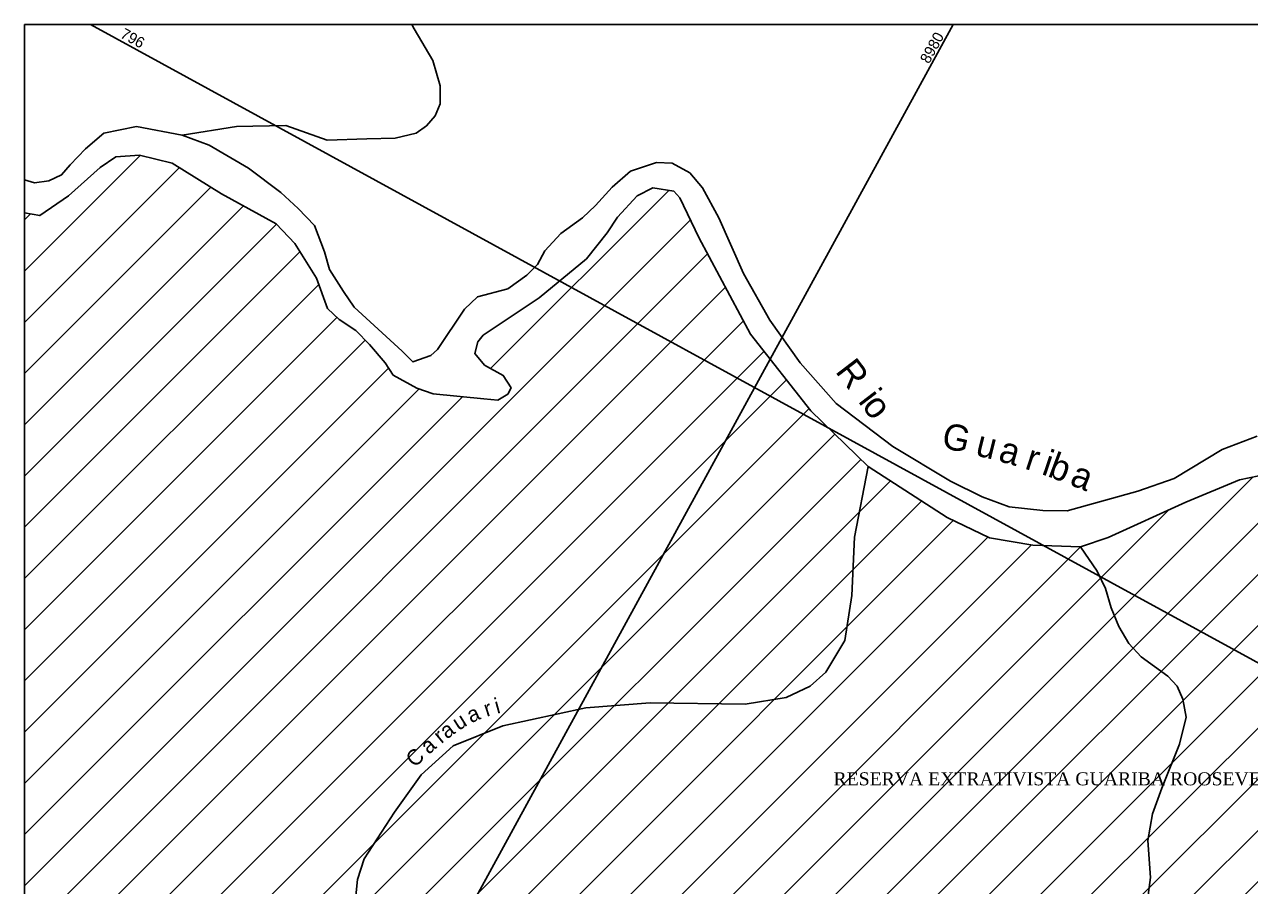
# Model space of a CAD drawing. Extents: x 1140139 to 1163904, y 18967063 to 18979615.
# Drawn here: x 1149941 to 1154172, y 18976631 to 18979606 of the extents above; entities that cross this region are included whole.
import ezdxf
from ezdxf.enums import TextEntityAlignment as Align

# ---------------------------------------------------------------- set-up
doc = ezdxf.new("R2010")
doc.units = 0
doc.header["$MEASUREMENT"] = 0
doc.layers.get('0').update_dxf_attribs({"linetype": 'CONTINUOUS'})
for name, color, linetype in [('LEVEL_1', 19, 'CONTINUOUS'), ('LEVEL_13', 19, 'CONTINUOUS'), ('LEVEL_8', 19, 'CONTINUOUS'), ('PENA01', 2, 'CONTINUOUS'), ('TEXT', 7, 'CONTINUOUS')]:
    doc.layers.add(name, color=color, linetype=linetype)
doc.styles.add('RUASEQUADRAS', font='dutch.ttf')
doc.styles.add('STYLE-CHAR_FAST_FONT_I_0', font='CHAR_FAST_FONT.shx', dxfattribs={"oblique": 15})
doc.styles.add('STYLE-LOW_RES_FILLED', font='LOW_RES_FILLED.shx')

msp = doc.modelspace()

# ---------------------------------------------------------------- hatches: boundary and pattern name
h = msp.add_hatch()
h.set_pattern_fill('ANSI31', color=3, scale=1000, style=0)
h.paths.add_polyline_path([(1156687.664, 18977119.011), (1156422.982, 18977095.83), (1156480.242, 18977034.026), (1156511.575, 18976988.911), (1156516.996, 18976896.4), (1156540.461, 18976816.41), (1156594.107, 18976719.919), (1156677.576, 18976657.49), (1156774.734, 18976548.401), (1156789.323, 18976525.708), (1157448.958, 18976521.486), (1157448.958, 18977413.726), (1156930.436, 18977204.542)])
h.paths.add_polyline_path([(1156540.461, 18976816.41), (1156516.996, 18976896.4), (1156511.575, 18976988.911), (1156480.242, 18977034.026), (1156422.982, 18977095.83), (1156341.064, 18977111.457), (1156023.477, 18976530.61), (1156789.323, 18976525.708), (1156774.734, 18976548.401), (1156677.576, 18976657.49), (1156594.107, 18976719.919)])
h.paths.add_polyline_path([(1156022.341, 18977202.953), (1155962.383, 18977246.93), (1155831.936, 18977407.801), (1155800.195, 18977333.864), (1155748.013, 18977289.638), (1155687.209, 18977250.127), (1155586.803, 18977209.883), (1155428.748, 18977156.385), (1155389.9, 18977116.062), (1155359.675, 18977071.024), (1155318.071, 18977015.419), (1155277.669, 18976992.737), (1155192.552, 18976949.728), (1155117.827, 18976900.42), (1155791.469, 18976532.095), (1156023.477, 18976530.61), (1156341.064, 18977111.457), (1156265.774, 18977125.819), (1156082.699, 18977169.952)])
h.paths.add_polyline_path([(1155117.827, 18976900.42), (1155192.552, 18976949.728), (1155277.669, 18976992.737), (1155318.071, 18977015.419), (1155359.675, 18977071.024), (1155389.9, 18977116.062), (1155428.748, 18977156.385), (1155586.803, 18977209.883), (1155687.209, 18977250.127), (1155748.013, 18977289.638), (1155800.195, 18977333.864), (1155831.936, 18977407.801), (1155805.36, 18977523.072), (1155808.963, 18977621.842), (1155789.054, 18977739.064), (1155764.387, 18977786.131), (1155724.031, 18977824.987), (1155647.582, 18977838.803), (1155553.489, 18977851.073), (1155476.295, 18977866.154), (1155400.647, 18977901.918), (1155335.224, 18977976.866), (1155241.268, 18978173.751), (1155180.155, 18978246.343), (1155132.731, 18978272.272), (1155080.196, 18978278.611), (1154988.411, 18978233.652), (1154807.6, 18978159.017), (1154739.373, 18978157.144), (1154564.52, 18978185.588), (1154481.405, 18978197.453), (1154412.779, 18978184.605), (1154376.287, 18978148.591), (1154344.107, 18978110.219), (1154267.612, 18978062.498), (1154134.671, 18978034.445), (1153949.029, 18977957.011), (1153680.744, 18977835.06), (1153585.049, 18977803.432), (1153457.661, 18977808.143)])
h.paths.add_polyline_path([(1153457.661, 18977808.143), (1153420.374, 18977809.522), (1153271.788, 18977834.796), (1153124.805, 18977903.969), (1152852.039, 18978081.09), (1152715.171, 18978214.111), (1151788.008, 18978721.053), (1151717.548, 18978662.933), (1151523.756, 18978533.831), (1151505.31, 18978510.337), (1151495.086, 18978471.154), (1151528.776, 18978430.347), (1151593.445, 18978394.988), (1151620.468, 18978352.229), (1151608.689, 18978330.686), (1151574.953, 18978309.955), (1151526.728, 18978313.937), (1151351.475, 18978331.406), (1151295.027, 18978351.075), (1151213.113, 18978395.863), (1151186.09, 18978438.622), (1151131.245, 18978502.19), (1151084.621, 18978550.069), (1151026.619, 18978587.379), (1150986.262, 18978626.234), (1150948.308, 18978730.937), (1150873.507, 18978850.189), (1150810.038, 18978918.472), (1150620.342, 18979022.191), (1150451.045, 18979127.339), (1150337.751, 18979155.705), (1150256.191, 18979149.929), (1150202.053, 18979112.37), (1150092.979, 18979015.301), (1149993.727, 18978946.442), (1149941.053, 18978955.962), (1149941.053, 18976569.542), (1154946.488, 18976537.504), (1154955.463, 18976598.047), (1154993.602, 18976739.497), (1155057.208, 18976855.83), (1155113.702, 18976897.698), (1155117.827, 18976900.42)])
h.paths.add_polyline_path([(1155720.424, 18976532.55), (1155671.252, 18976581.803), (1155636.028, 18976617.085), (1155117.827, 18976900.42), (1155113.702, 18976897.698), (1155057.208, 18976855.83), (1154993.602, 18976739.497), (1154955.463, 18976598.047), (1154946.488, 18976537.504)])
h.paths.add_polyline_path([(1152268.205, 18978871.148), (1152202.827, 18979007.635), (1152181.671, 18979030.396), (1152109.534, 18979041.855), (1152055.797, 18979015.269), (1151987.125, 18978940.884), (1151952.188, 18978887.229), (1151880.76, 18978797.56), (1151788.008, 18978721.053), (1152715.171, 18978214.111), (1152654.566, 18978273.012), (1152446.562, 18978537.852)], flags=17)
h.paths.add_polyline_path([(1152721.502, 18976970.108), (1154341.393, 18976970.108), (1154341.393, 18977039.715), (1152721.502, 18977039.715)], flags=24)

# ---------------------------------------------------------------- linework, layer by layer
at = {"layer": 'LEVEL_1', "color": 5, "linetype": 'Continuous'}
for points in [[(1151278.016, 18979606.103), (1151285.276, 18979590.762), (1151350.018, 18979482.023), (1151375.645, 18979394.671), (1151375.601, 18979332.639), (1151358.574, 18979291.174), (1151328.51, 18979256.838), (1151292.129, 18979231.598), (1151220.575, 18979214.306), (1151122.945, 18979211.271), (1150985.395, 18979207.498), (1150843.14, 18979257.07), (1150672.389, 18979254.525), (1150485.28, 18979223.71)], [(1154195.002, 18978184.764), (1154074.594, 18978138.665), (1153908.272, 18978039.318), (1153783.553, 18977995.577), (1153539.226, 18977927.686), (1153455.711, 18977928.577), (1153339.661, 18977941.658), (1153246.368, 18977975.879), (1153136.23, 18978030.501), (1152938.311, 18978149.91), (1152742.201, 18978297.552), (1152617.62, 18978438.425), (1152513.04, 18978585.152), (1152422.196, 18978746.757), (1152336.863, 18978938.927), (1152281.262, 18979042.084), (1152236.995, 18979094.271), (1152176.637, 18979127.273), (1152121.744, 18979129.303), (1152032.717, 18979099.627), (1151969.156, 18979044.833), (1151911.862, 18978981.016), (1151866.348, 18978938.742), (1151791.809, 18978884.354), (1151736.871, 18978824.846), (1151710.957, 18978777.451), (1151674.466, 18978741.437), (1151608.95, 18978693.308), (1151504.632, 18978666.395), (1151459.118, 18978624.122), (1151366.087, 18978484.701), (1151343.329, 18978463.564), (1151280.97, 18978441.694), (1151244.925, 18978478.192), (1151079.252, 18978630.306), (1151041.651, 18978684.445), (1150993.873, 18978760.938), (1150976.273, 18978820.931), (1150942.229, 18978912.302), (1150885.028, 18978971.561), (1150825.471, 18979026.512), (1150714.178, 18979109.749), (1150578.573, 18979189.49), (1150485.28, 18979223.71), (1150328.072, 18979253.699), (1150215.132, 18979231.501), (1150151.571, 18979176.707), (1150098.99, 18979121.507), (1150069.165, 18979087.444), (1150024.451, 18979067.119), (1149975.826, 18979060.125), (1149941.053, 18979070.064)], [(1154267.612, 18978062.498), (1154134.671, 18978034.445), (1153949.029, 18977957.011), (1153680.744, 18977835.06), (1153585.049, 18977803.432), (1153420.374, 18977809.522), (1153271.788, 18977834.796), (1153124.805, 18977903.969), (1152852.039, 18978081.09), (1152654.566, 18978273.012), (1152446.562, 18978537.852), (1152268.205, 18978871.148), (1152202.827, 18979007.635), (1152181.671, 18979030.396), (1152109.534, 18979041.855), (1152055.797, 18979015.269), (1151987.125, 18978940.884), (1151952.188, 18978887.229), (1151880.76, 18978797.56), (1151717.548, 18978662.933), (1151523.756, 18978533.831), (1151505.31, 18978510.337), (1151495.086, 18978471.154), (1151528.776, 18978430.347), (1151593.445, 18978394.988), (1151620.468, 18978352.229), (1151608.689, 18978330.686), (1151574.953, 18978309.955), (1151526.728, 18978313.937), (1151351.475, 18978331.406), (1151295.027, 18978351.075), (1151213.113, 18978395.863), (1151186.09, 18978438.622), (1151131.245, 18978502.19), (1151084.621, 18978550.069), (1151026.619, 18978587.379), (1150986.262, 18978626.234), (1150948.308, 18978730.937), (1150873.507, 18978850.189), (1150810.038, 18978918.472), (1150620.342, 18979022.191), (1150451.045, 18979127.339), (1150337.751, 18979155.705), (1150256.191, 18979149.929), (1150202.053, 18979112.37), (1150092.979, 18979015.301), (1149993.727, 18978946.442), (1149941.053, 18978955.962)], [(1151080.343, 18976553.969), (1151090.613, 18976654.69), (1151113.016, 18976726.391), (1151217.826, 18976887.354), (1151310.456, 18977015.801), (1151420.333, 18977116.862), (1151592.122, 18977185.237), (1151878.006, 18977247.195), (1152100.73, 18977265.334), (1152428.125, 18977259.822), (1152569.689, 18977283.159), (1152652.45, 18977321.858), (1152706.988, 18977370.393), (1152772.55, 18977480.059), (1152795.799, 18977635.247), (1152805.361, 18977837.096), (1152852.039, 18978081.09)], [(1153455.207, 18975706.642), (1153565.529, 18975898.172), (1153624.023, 18975994.912), (1153640.16, 18976075.636), (1153679.9, 18976260.984), (1153723.505, 18976371.462), (1153789.868, 18976503.078), (1153816.982, 18976583.395), (1153826.451, 18976662.168), (1153817.921, 18976789.959), (1153834.458, 18976881.657), (1153866.284, 18976970.592), (1153926.781, 18977122.206), (1153949.984, 18977215.855), (1153939.052, 18977277.799), (1153918.697, 18977322.509), (1153886.963, 18977356.65), (1153794.87, 18977423.792), (1153752.558, 18977469.315), (1153717.313, 18977527.762), (1153691.091, 18977592.469), (1153671.536, 18977659.128), (1153642.958, 18977719.527), (1153585.049, 18977803.432)]]:
    msp.add_lwpolyline(points, dxfattribs=at)
at = {"layer": 'LEVEL_13', "color": 19, "linetype": 'Continuous'}
for p, q in [((1150053.572, 18973949.91), (1153146.187, 18979606.103)), ((1150169.307, 18979606.103), (1157448.958, 18975625.836))]:
    msp.add_line(p, q, dxfattribs=at)
at = {"layer": 'PENA01'}
msp.add_lwpolyline([(1149941.053, 18973949.91), (1149941.053, 18979606.103), (1157448.958, 18979606.103), (1157448.958, 18973949.91)], close=True, dxfattribs=at)

# ---------------------------------------------------------------- texts
at = {"linetype": 'Continuous', "style": 'STYLE-LOW_RES_FILLED'}
for s, rotation, p in [('796', 331.331654, (1150263.318, 18979552.859)), ('8980', 61.331654, (1153072.254, 18979462.783))]:
    msp.add_text(s, height=37.5, rotation=rotation, dxfattribs=at).set_placement(p, align=Align.BOTTOM_LEFT)
at = {"layer": 'LEVEL_8', "color": 19, "linetype": 'Continuous', "style": 'STYLE-CHAR_FAST_FONT_I_0'}
for s, height, rotation, p in [('R', 90, 307.43858, (1152741.801, 18978357.456)), ('i', 90, 307.444241, (1152802.653, 18978277.976)), ('o', 90, 307.620841, (1152827.762, 18978245.336)), ('G', 90, 347.223223, (1153141.575, 18978110.159)), ('u', 90, 346.12109, (1153245.386, 18978085.688)), ('a', 90, 344.291204, (1153323.26, 18978065.175)), ('r', 90, 342.140618, (1153400.377, 18978041.984)), ('i', 90, 341.283348, (1153451.815, 18978024.772)), ('b', 90, 339.475759, (1153490.467, 18978010.556)), ('a', 90, 338.286237, (1153565.571, 18977981.49)), ('i', 54, 15.29179, (1151583.595, 18977213.137)), ('a', 54, 24.231226, (1151507.039, 18977187.404)), ('r', 54, 17.671123, (1151552.279, 18977204.279)), ('u', 54, 32.185948, (1151464.557, 18977164.454)), ('r', 54, 39.351654, (1151399.012, 18977117.174)), ('a', 54, 37.002565, (1151424.739, 18977137.105)), ('a', 54, 41.380498, (1151362.136, 18977085.954)), ('C', 54, 43.077226, (1151317.764, 18977045.483))]:
    msp.add_text(s, height=height, rotation=rotation, dxfattribs=at).set_placement(p, align=Align.BOTTOM_CENTER)
at = {"layer": 'TEXT', "linetype": 'Continuous', "style": 'RUASEQUADRAS'}
msp.add_text('RESERVA EXTRATIVISTA GUARIBA ROOSEVELT', height=45, dxfattribs=at).set_placement((1152733.103, 18976966.574), align=Align.BOTTOM_LEFT)

doc.saveas('drawing.dxf')
